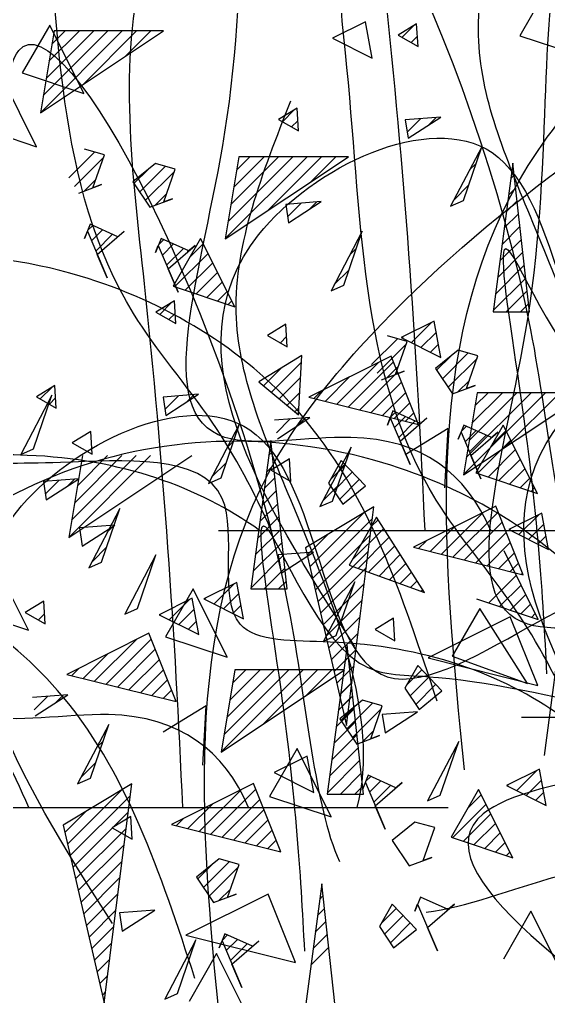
# Model space of a CAD drawing. Header units: millimetres. Extents: x 2837 to 6066, y 1056 to 2217.
# Drawn here: x 2872.41 to 2877.87, y 1877.13 to 1887.23 of the extents above; entities that cross this region are included whole.
import ezdxf

# ---------------------------------------------------------------- set-up
doc = ezdxf.new("R2010")
doc.units = ezdxf.units.MM
doc.layers.add('arredi', color=8, linetype='Continuous', lineweight=30)
doc.layers.add('piante', color=102, linetype='Continuous')

msp = doc.modelspace()

# ---------------------------------------------------------------- linework, layer by layer
at = {"layer": 'arredi'}
for p, q in [((2874.461, 1881.947), (2879.335, 1881.947)), ((2877.589, 1880.018), (2882.463, 1880.018)), ((2871.959, 1879.083), (2876.833, 1879.083))]:
    msp.add_line(p, q, dxfattribs=at)
at = {"layer": 'piante'}
for p, q in [((2877.857, 1887.553), (2877.574, 1887.058)), ((2872.717, 1887.168), (2872.434, 1886.673)), ((2873.071, 1886.461), (2872.717, 1887.168)), ((2875.979, 1887.203), (2875.638, 1887.032)), ((2876.047, 1886.827), (2875.979, 1887.203)), ((2876.507, 1887.182), (2876.317, 1887.065)), ((2876.357, 1887.042), (2876.479, 1887.164)), ((2876.522, 1886.948), (2876.507, 1887.182)), ((2872.621, 1886.262), (2873.467, 1887.108)), ((2872.621, 1886.26), (2873.894, 1887.108)), ((2872.762, 1887.108), (2872.621, 1886.26)), ((2872.651, 1886.44), (2873.319, 1887.108)), ((2872.68, 1886.617), (2873.172, 1887.108)), ((2872.71, 1886.794), (2873.024, 1887.108)), ((2872.74, 1886.972), (2872.876, 1887.108)), ((2873.894, 1887.108), (2872.762, 1887.108)), ((2873.058, 1886.551), (2873.615, 1887.108)), ((2873.501, 1886.846), (2873.763, 1887.108)), ((2876.317, 1887.065), (2876.522, 1886.948)), ((2876.451, 1886.989), (2876.515, 1887.053)), ((2877.574, 1887.058), (2878.211, 1886.846)), ((2875.638, 1887.032), (2876.047, 1886.827)), ((2872.434, 1886.673), (2873.071, 1886.461)), ((2872.582, 1885.911), (2872.228, 1886.618)), ((2875.272, 1886.309), (2875.082, 1886.192)), ((2875.121, 1886.169), (2875.243, 1886.291)), ((2875.287, 1886.075), (2875.272, 1886.309)), ((2875.082, 1886.192), (2875.287, 1886.075)), ((2875.215, 1886.116), (2875.28, 1886.18)), ((2876.756, 1886.217), (2876.39, 1886.188)), ((2876.39, 1886.188), (2876.419, 1885.998)), ((2876.41, 1886.061), (2876.55, 1886.201)), ((2876.419, 1885.998), (2876.756, 1886.217)), ((2876.636, 1886.139), (2876.71, 1886.213)), ((2871.945, 1886.123), (2872.582, 1885.911)), ((2872.914, 1885.589), (2873.181, 1885.855)), ((2873.282, 1885.827), (2873.077, 1885.885)), ((2877.18, 1885.91), (2876.858, 1885.296)), ((2876.99, 1885.355), (2877.18, 1885.91)), ((2872.973, 1885.5), (2873.272, 1885.799)), ((2873.163, 1885.486), (2873.282, 1885.827)), ((2873.809, 1885.739), (2873.575, 1885.549)), ((2874.014, 1885.68), (2873.809, 1885.739)), ((2874.672, 1885.807), (2874.531, 1884.959)), ((2874.531, 1884.959), (2875.804, 1885.807)), ((2874.531, 1884.961), (2875.377, 1885.807)), ((2874.561, 1885.139), (2875.229, 1885.807)), ((2874.59, 1885.316), (2875.081, 1885.807)), ((2874.62, 1885.494), (2874.934, 1885.807)), ((2874.649, 1885.671), (2874.786, 1885.807)), ((2875.804, 1885.807), (2874.672, 1885.807)), ((2874.968, 1885.25), (2875.525, 1885.807)), ((2875.41, 1885.545), (2875.673, 1885.807)), ((2877.055, 1885.671), (2877.121, 1885.737)), ((2877.502, 1885.74), (2877.297, 1884.205)), ((2877.673, 1884.205), (2877.502, 1885.74)), ((2873.587, 1885.531), (2873.733, 1885.677)), ((2873.646, 1885.442), (2873.913, 1885.709)), ((2873.705, 1885.354), (2874.004, 1885.653)), ((2873.895, 1885.34), (2874.014, 1885.68)), ((2873.074, 1885.453), (2873.193, 1885.572)), ((2873.575, 1885.549), (2873.751, 1885.286)), ((2877.481, 1885.584), (2877.516, 1885.618)), ((2873.019, 1885.432), (2873.253, 1885.52)), ((2873.253, 1885.52), (2873.163, 1885.486)), ((2873.806, 1885.306), (2873.925, 1885.425)), ((2876.892, 1885.36), (2877.044, 1885.512)), ((2877.459, 1885.413), (2877.531, 1885.485)), ((2873.751, 1885.286), (2873.985, 1885.373)), ((2873.985, 1885.373), (2873.895, 1885.34)), ((2875.521, 1885.344), (2875.155, 1885.315)), ((2875.174, 1885.188), (2875.314, 1885.328)), ((2875.184, 1885.125), (2875.521, 1885.344)), ((2875.4, 1885.266), (2875.475, 1885.341)), ((2876.858, 1885.296), (2876.99, 1885.355)), ((2877.436, 1885.242), (2877.545, 1885.352)), ((2875.155, 1885.315), (2875.184, 1885.125)), ((2877.413, 1885.072), (2877.56, 1885.219)), ((2873.136, 1885.11), (2873.077, 1884.964)), ((2873.077, 1884.964), (2873.106, 1885.037)), ((2873.106, 1885.037), (2873.311, 1884.555)), ((2873.109, 1885.045), (2873.163, 1885.098)), ((2873.422, 1884.981), (2873.136, 1885.11)), ((2873.149, 1884.937), (2873.264, 1885.052)), ((2873.209, 1884.796), (2873.487, 1885.037)), ((2873.487, 1885.037), (2873.409, 1884.97)), ((2875.945, 1885.037), (2875.623, 1884.423)), ((2875.755, 1884.482), (2875.945, 1885.037)), ((2877.39, 1884.901), (2877.575, 1885.086)), ((2873.193, 1884.833), (2873.366, 1885.006)), ((2873.409, 1884.97), (2873.422, 1884.981)), ((2873.868, 1884.964), (2873.809, 1884.818)), ((2873.841, 1884.898), (2873.895, 1884.952)), ((2874.154, 1884.834), (2873.868, 1884.964)), ((2874.275, 1884.964), (2873.992, 1884.469)), ((2874.629, 1884.257), (2874.275, 1884.964)), ((2877.367, 1884.731), (2877.59, 1884.953)), ((2873.809, 1884.818), (2873.838, 1884.891)), ((2873.838, 1884.891), (2874.043, 1884.408)), ((2873.881, 1884.79), (2873.996, 1884.906)), ((2873.925, 1884.686), (2874.098, 1884.86)), ((2873.941, 1884.65), (2874.219, 1884.891)), ((2874.219, 1884.891), (2874.141, 1884.824)), ((2874.141, 1884.824), (2874.154, 1884.834)), ((2874.164, 1884.769), (2874.303, 1884.908)), ((2875.82, 1884.798), (2875.886, 1884.864)), ((2877.345, 1884.56), (2877.605, 1884.82)), ((2873.311, 1884.555), (2873.209, 1884.796)), ((2874.007, 1884.464), (2874.353, 1884.809)), ((2874.043, 1884.408), (2873.941, 1884.65)), ((2874.118, 1884.427), (2874.402, 1884.711)), ((2875.657, 1884.487), (2875.809, 1884.639)), ((2877.322, 1884.389), (2877.619, 1884.687)), ((2874.229, 1884.39), (2874.451, 1884.612)), ((2877.299, 1884.219), (2877.634, 1884.554)), ((2873.992, 1884.469), (2874.629, 1884.257)), ((2874.34, 1884.353), (2874.501, 1884.514)), ((2875.623, 1884.423), (2875.755, 1884.482)), ((2877.433, 1884.205), (2877.649, 1884.421)), ((2874.005, 1884.318), (2873.815, 1884.201)), ((2874.02, 1884.084), (2874.005, 1884.318)), ((2874.451, 1884.316), (2874.55, 1884.415)), ((2874.562, 1884.279), (2874.599, 1884.317)), ((2873.855, 1884.178), (2873.977, 1884.3)), ((2877.581, 1884.205), (2877.664, 1884.288)), ((2873.815, 1884.201), (2874.02, 1884.084)), ((2873.949, 1884.124), (2874.013, 1884.189)), ((2877.297, 1884.205), (2877.673, 1884.205)), ((2875.156, 1884.078), (2874.966, 1883.961)), ((2875.171, 1883.844), (2875.156, 1884.078)), ((2876.69, 1884.109), (2876.349, 1883.939)), ((2876.453, 1883.887), (2876.662, 1884.096)), ((2876.758, 1883.734), (2876.69, 1884.109)), ((2874.966, 1883.961), (2875.171, 1883.844)), ((2875.1, 1883.884), (2875.164, 1883.949)), ((2876.042, 1883.659), (2876.309, 1883.926)), ((2876.41, 1883.898), (2876.205, 1883.956)), ((2876.349, 1883.939), (2876.758, 1883.734)), ((2876.355, 1883.936), (2876.367, 1883.948)), ((2876.552, 1883.837), (2876.711, 1883.996)), ((2876.101, 1883.571), (2876.4, 1883.87)), ((2876.29, 1883.557), (2876.41, 1883.898)), ((2876.651, 1883.788), (2876.734, 1883.871)), ((2875.32, 1883.754), (2874.876, 1883.481)), ((2875.286, 1883.14), (2875.32, 1883.754)), ((2876.244, 1883.748), (2875.395, 1883.324)), ((2876.527, 1883.041), (2876.244, 1883.748)), ((2876.937, 1883.81), (2876.703, 1883.62)), ((2876.714, 1883.602), (2876.86, 1883.748)), ((2876.749, 1883.739), (2876.756, 1883.746)), ((2876.774, 1883.513), (2877.04, 1883.78)), ((2876.833, 1883.425), (2877.132, 1883.724)), ((2877.141, 1883.751), (2876.937, 1883.81)), ((2877.022, 1883.411), (2877.141, 1883.751)), ((2874.926, 1883.439), (2875.112, 1883.626)), ((2875.006, 1883.372), (2875.316, 1883.682)), ((2875.683, 1883.252), (2876.115, 1883.683)), ((2875.802, 1883.222), (2876.268, 1883.688)), ((2876.201, 1883.523), (2876.32, 1883.643)), ((2876.703, 1883.62), (2876.878, 1883.357)), ((2875.087, 1883.305), (2875.307, 1883.525)), ((2875.565, 1883.281), (2875.819, 1883.536)), ((2875.92, 1883.193), (2876.31, 1883.583)), ((2876.146, 1883.503), (2876.38, 1883.591)), ((2876.38, 1883.591), (2876.29, 1883.557)), ((2872.77, 1883.445), (2872.58, 1883.328)), ((2872.619, 1883.305), (2872.741, 1883.427)), ((2872.785, 1883.211), (2872.77, 1883.445)), ((2874.876, 1883.481), (2875.286, 1883.14)), ((2876.038, 1883.163), (2876.352, 1883.477)), ((2876.878, 1883.357), (2877.112, 1883.444)), ((2876.933, 1883.377), (2877.052, 1883.496)), ((2877.112, 1883.444), (2877.022, 1883.411)), ((2872.74, 1883.344), (2872.418, 1882.73)), ((2872.55, 1882.789), (2872.74, 1883.344)), ((2872.58, 1883.328), (2872.785, 1883.211)), ((2872.714, 1883.251), (2872.778, 1883.316)), ((2874.254, 1883.353), (2873.888, 1883.324)), ((2873.888, 1883.324), (2873.918, 1883.134)), ((2873.908, 1883.196), (2874.048, 1883.336)), ((2873.918, 1883.134), (2874.254, 1883.353)), ((2874.134, 1883.274), (2874.209, 1883.349)), ((2875.168, 1883.238), (2875.298, 1883.369)), ((2875.395, 1883.324), (2876.527, 1883.041)), ((2875.447, 1883.311), (2875.524, 1883.388)), ((2876.156, 1883.133), (2876.395, 1883.372)), ((2877.132, 1883.369), (2876.99, 1882.52)), ((2876.99, 1882.52), (2878.264, 1883.369)), ((2876.991, 1882.523), (2877.837, 1883.369)), ((2877.02, 1882.7), (2877.689, 1883.369)), ((2877.05, 1882.877), (2877.541, 1883.369)), ((2877.079, 1883.055), (2877.393, 1883.369)), ((2877.109, 1883.232), (2877.245, 1883.369)), ((2878.264, 1883.369), (2877.132, 1883.369)), ((2877.427, 1882.811), (2877.985, 1883.369)), ((2875.248, 1883.171), (2875.29, 1883.212)), ((2876.275, 1883.104), (2876.437, 1883.266)), ((2875.405, 1883.113), (2875.039, 1883.084)), ((2875.069, 1882.894), (2875.405, 1883.113)), ((2875.285, 1883.034), (2875.36, 1883.109)), ((2876.263, 1883.181), (2876.205, 1883.035)), ((2876.205, 1883.035), (2876.234, 1883.108)), ((2876.234, 1883.108), (2876.439, 1882.626)), ((2876.237, 1883.116), (2876.29, 1883.169)), ((2876.549, 1883.052), (2876.263, 1883.181)), ((2876.277, 1883.007), (2876.392, 1883.123)), ((2876.336, 1882.867), (2876.614, 1883.108)), ((2876.393, 1883.074), (2876.479, 1883.161)), ((2876.614, 1883.108), (2876.537, 1883.041)), ((2874.678, 1883.046), (2874.357, 1882.432)), ((2874.488, 1882.49), (2874.678, 1883.046)), ((2875.059, 1882.956), (2875.199, 1883.096)), ((2876.321, 1882.904), (2876.494, 1883.077)), ((2876.511, 1883.045), (2876.521, 1883.055)), ((2876.537, 1883.041), (2876.549, 1883.052)), ((2876.995, 1883.035), (2876.937, 1882.889)), ((2876.969, 1882.969), (2877.022, 1883.023)), ((2877.281, 1882.905), (2876.995, 1883.035)), ((2877.403, 1883.035), (2877.12, 1882.54)), ((2877.757, 1882.328), (2877.403, 1883.035)), ((2873.141, 1882.967), (2872.951, 1882.85)), ((2873.156, 1882.733), (2873.141, 1882.967)), ((2876.834, 1882.999), (2876.39, 1882.727)), ((2876.799, 1882.385), (2876.834, 1882.999)), ((2876.937, 1882.889), (2876.966, 1882.962)), ((2876.966, 1882.962), (2877.171, 1882.479)), ((2877.009, 1882.861), (2877.124, 1882.977)), ((2877.053, 1882.757), (2877.226, 1882.93)), ((2877.068, 1882.721), (2877.346, 1882.962)), ((2877.346, 1882.962), (2877.269, 1882.895)), ((2877.269, 1882.895), (2877.281, 1882.905)), ((2877.291, 1882.839), (2877.431, 1882.979)), ((2872.951, 1882.85), (2873.156, 1882.733)), ((2874.553, 1882.807), (2874.619, 1882.873)), ((2875, 1882.876), (2874.795, 1881.341)), ((2875.171, 1881.341), (2875, 1882.876)), ((2875.83, 1882.806), (2875.508, 1882.192)), ((2875.639, 1882.25), (2875.83, 1882.806)), ((2876.439, 1882.626), (2876.336, 1882.867)), ((2877.135, 1882.535), (2877.48, 1882.88)), ((2872.418, 1882.73), (2872.55, 1882.789)), ((2873.055, 1882.72), (2872.914, 1881.872)), ((2872.914, 1881.872), (2874.187, 1882.72)), ((2872.914, 1881.874), (2873.76, 1882.72)), ((2872.944, 1882.052), (2873.612, 1882.72)), ((2872.973, 1882.229), (2873.464, 1882.72)), ((2873.003, 1882.406), (2873.316, 1882.72)), ((2874.979, 1882.719), (2875.014, 1882.754)), ((2877.171, 1882.479), (2877.068, 1882.721)), ((2877.246, 1882.498), (2877.529, 1882.782)), ((2874.39, 1882.496), (2874.542, 1882.648)), ((2874.957, 1882.549), (2875.029, 1882.621)), ((2875.194, 1882.687), (2875.004, 1882.57)), ((2875.209, 1882.453), (2875.194, 1882.687)), ((2875.729, 1882.669), (2875.598, 1882.435)), ((2875.618, 1882.471), (2875.772, 1882.624)), ((2875.704, 1882.567), (2875.77, 1882.633)), ((2875.978, 1882.406), (2875.729, 1882.669)), ((2877.356, 1882.461), (2877.579, 1882.683)), ((2875.004, 1882.57), (2875.209, 1882.453)), ((2875.651, 1882.356), (2875.843, 1882.548)), ((2877.12, 1882.54), (2877.757, 1882.328)), ((2877.467, 1882.424), (2877.628, 1882.585)), ((2873.019, 1882.48), (2872.653, 1882.451)), ((2872.653, 1882.451), (2872.682, 1882.261)), ((2872.673, 1882.323), (2872.813, 1882.463)), ((2872.682, 1882.261), (2873.019, 1882.48)), ((2872.898, 1882.401), (2872.973, 1882.476)), ((2874.357, 1882.432), (2874.488, 1882.49)), ((2874.934, 1882.378), (2875.044, 1882.488)), ((2875.541, 1882.256), (2875.693, 1882.408)), ((2875.598, 1882.435), (2875.744, 1882.216)), ((2875.71, 1882.267), (2875.915, 1882.472)), ((2875.744, 1882.216), (2875.978, 1882.406)), ((2877.578, 1882.387), (2877.677, 1882.486)), ((2874.911, 1882.207), (2875.058, 1882.355)), ((2877.689, 1882.35), (2877.727, 1882.388)), ((2874.888, 1882.037), (2875.073, 1882.222)), ((2875.508, 1882.192), (2875.639, 1882.25)), ((2877.325, 1882.196), (2876.476, 1881.772)), ((2877.608, 1881.489), (2877.325, 1882.196)), ((2873.443, 1882.173), (2873.121, 1881.559)), ((2873.253, 1881.617), (2873.443, 1882.173)), ((2876.066, 1882.191), (2875.359, 1881.767)), ((2875.404, 1881.57), (2875.963, 1882.129)), ((2875.783, 1879.929), (2876.066, 1882.191)), ((2876.764, 1881.7), (2877.195, 1882.131)), ((2876.882, 1881.67), (2877.349, 1882.136)), ((2877.8, 1882.125), (2877.459, 1881.955)), ((2877.563, 1881.903), (2877.772, 1882.112)), ((2877.868, 1881.75), (2877.8, 1882.125)), ((2873.39, 1882.002), (2873.024, 1881.973)), ((2873.053, 1881.783), (2873.39, 1882.002)), ((2873.318, 1881.934), (2873.384, 1882)), ((2874.866, 1881.866), (2875.088, 1882.089)), ((2875.432, 1881.45), (2876.051, 1882.069)), ((2876.093, 1882.082), (2875.81, 1881.587)), ((2876.038, 1881.986), (2876.109, 1882.057)), ((2876.588, 1881.304), (2876.093, 1882.082)), ((2877, 1881.64), (2877.391, 1882.031)), ((2877.662, 1881.853), (2877.821, 1882.012)), ((2873.024, 1881.973), (2873.053, 1881.783)), ((2874.843, 1881.696), (2875.103, 1881.956)), ((2875.376, 1881.69), (2875.594, 1881.908)), ((2875.46, 1881.33), (2876.03, 1881.9)), ((2875.841, 1881.641), (2876.167, 1881.967)), ((2876.646, 1881.729), (2876.9, 1881.983)), ((2877.119, 1881.611), (2877.433, 1881.925)), ((2877.459, 1881.955), (2877.868, 1881.75)), ((2877.465, 1881.952), (2877.477, 1881.964)), ((2874.82, 1881.525), (2875.117, 1881.822)), ((2875.902, 1881.554), (2876.224, 1881.876)), ((2876.527, 1881.759), (2876.605, 1881.836)), ((2877.237, 1881.581), (2877.475, 1881.82)), ((2877.76, 1881.804), (2877.843, 1881.887)), ((2873.155, 1881.623), (2873.307, 1881.775)), ((2873.814, 1881.695), (2873.492, 1881.081)), ((2873.624, 1881.14), (2873.814, 1881.695)), ((2875.443, 1881.722), (2875.077, 1881.693)), ((2875.077, 1881.693), (2875.107, 1881.503)), ((2875.107, 1881.503), (2875.443, 1881.722)), ((2875.359, 1881.767), (2875.783, 1879.929)), ((2875.487, 1881.21), (2876.009, 1881.731)), ((2876.01, 1881.514), (2876.282, 1881.786)), ((2876.119, 1881.475), (2876.339, 1881.696)), ((2876.476, 1881.772), (2877.608, 1881.489)), ((2877.355, 1881.552), (2877.518, 1881.714)), ((2877.764, 1881.027), (2877.41, 1881.734)), ((2877.859, 1881.755), (2877.866, 1881.762)), ((2872.498, 1880.915), (2872.144, 1881.622)), ((2873.121, 1881.559), (2873.253, 1881.617)), ((2874.797, 1881.354), (2875.132, 1881.689)), ((2876.227, 1881.436), (2876.397, 1881.605)), ((2877.474, 1881.522), (2877.56, 1881.608)), ((2874.932, 1881.341), (2875.147, 1881.556)), ((2875.515, 1881.09), (2875.988, 1881.562)), ((2875.81, 1881.587), (2876.588, 1881.304)), ((2876.335, 1881.396), (2876.454, 1881.515)), ((2877.592, 1881.493), (2877.602, 1881.503)), ((2874.65, 1881.408), (2874.308, 1881.238)), ((2874.413, 1881.185), (2874.622, 1881.394)), ((2874.718, 1881.033), (2874.65, 1881.408)), ((2875.079, 1881.341), (2875.162, 1881.423)), ((2875.543, 1880.969), (2875.966, 1881.393)), ((2875.868, 1881.415), (2875.546, 1880.801)), ((2875.677, 1880.86), (2875.868, 1881.415)), ((2876.444, 1881.357), (2876.512, 1881.425)), ((2877.252, 1881.197), (2877.536, 1881.481)), ((2874.198, 1881.342), (2873.915, 1880.847)), ((2874.552, 1880.635), (2874.198, 1881.342)), ((2874.511, 1881.136), (2874.67, 1881.295)), ((2874.795, 1881.341), (2875.171, 1881.341)), ((2876.552, 1881.317), (2876.569, 1881.334)), ((2877.363, 1881.16), (2877.586, 1881.382)), ((2872.655, 1881.214), (2872.464, 1881.097)), ((2872.669, 1880.98), (2872.655, 1881.214)), ((2874.188, 1881.245), (2873.847, 1881.075)), ((2873.952, 1881.022), (2874.161, 1881.231)), ((2874.257, 1880.87), (2874.188, 1881.245)), ((2874.308, 1881.238), (2874.718, 1881.033)), ((2874.314, 1881.235), (2874.326, 1881.247)), ((2875.571, 1880.849), (2875.945, 1881.224)), ((2877.127, 1881.239), (2877.764, 1881.027)), ((2877.474, 1881.123), (2877.635, 1881.284)), ((2877.585, 1881.086), (2877.684, 1881.185)), ((2871.861, 1881.127), (2872.498, 1880.915)), ((2872.464, 1881.097), (2872.669, 1880.98)), ((2872.598, 1881.02), (2872.663, 1881.085)), ((2873.492, 1881.081), (2873.624, 1881.14)), ((2874.05, 1880.973), (2874.209, 1881.132)), ((2874.61, 1881.087), (2874.693, 1881.17)), ((2877.159, 1881.141), (2876.876, 1880.646)), ((2877.654, 1880.363), (2877.159, 1881.141)), ((2877.696, 1881.049), (2877.733, 1881.087)), ((2878.029, 1881.157), (2877.824, 1879.622)), ((2873.847, 1881.075), (2874.257, 1880.87)), ((2873.853, 1881.072), (2873.865, 1881.084)), ((2874.149, 1880.924), (2874.232, 1881.007)), ((2874.709, 1881.038), (2874.716, 1881.045)), ((2875.598, 1880.729), (2875.924, 1881.055)), ((2876.268, 1881.038), (2876.078, 1880.921)), ((2876.283, 1880.804), (2876.268, 1881.038)), ((2877.475, 1881.052), (2876.626, 1880.628)), ((2877.758, 1880.345), (2877.475, 1881.052)), ((2873.742, 1880.884), (2872.893, 1880.459)), ((2874.025, 1880.177), (2873.742, 1880.884)), ((2875.626, 1880.609), (2875.903, 1880.886)), ((2876.078, 1880.921), (2876.283, 1880.804)), ((2873.181, 1880.387), (2873.613, 1880.819)), ((2873.3, 1880.358), (2873.766, 1880.824)), ((2873.915, 1880.847), (2874.552, 1880.635)), ((2874.247, 1880.875), (2874.254, 1880.882)), ((2875.546, 1880.801), (2875.677, 1880.86)), ((2873.418, 1880.328), (2873.808, 1880.719)), ((2875.79, 1880.757), (2875.585, 1879.222)), ((2875.654, 1880.489), (2875.882, 1880.717)), ((2875.96, 1879.222), (2875.79, 1880.757)), ((2873.063, 1880.417), (2873.317, 1880.671)), ((2873.536, 1880.299), (2873.851, 1880.613)), ((2875.769, 1880.6), (2875.803, 1880.635)), ((2876.626, 1880.628), (2877.758, 1880.345)), ((2876.876, 1880.646), (2877.654, 1880.363)), ((2872.945, 1880.446), (2873.022, 1880.524)), ((2873.655, 1880.269), (2873.893, 1880.507)), ((2874.63, 1880.504), (2874.488, 1879.656)), ((2874.488, 1879.656), (2875.762, 1880.504)), ((2874.489, 1879.658), (2875.335, 1880.504)), ((2874.518, 1879.836), (2875.187, 1880.504)), ((2874.548, 1880.013), (2875.039, 1880.504)), ((2874.578, 1880.191), (2874.891, 1880.504)), ((2874.607, 1880.368), (2874.743, 1880.504)), ((2875.762, 1880.504), (2874.63, 1880.504)), ((2874.925, 1879.947), (2875.483, 1880.504)), ((2875.368, 1880.242), (2875.63, 1880.504)), ((2875.682, 1880.369), (2875.861, 1880.548)), ((2875.746, 1880.43), (2875.818, 1880.502)), ((2876.519, 1880.55), (2876.387, 1880.316)), ((2876.407, 1880.352), (2876.561, 1880.505)), ((2876.767, 1880.287), (2876.519, 1880.55)), ((2872.893, 1880.459), (2874.025, 1880.177)), ((2873.773, 1880.24), (2873.935, 1880.402)), ((2875.709, 1880.249), (2875.84, 1880.379)), ((2876.44, 1880.237), (2876.633, 1880.429)), ((2873.891, 1880.21), (2873.977, 1880.296)), ((2875.723, 1880.259), (2875.833, 1880.369)), ((2876.387, 1880.316), (2876.533, 1880.097)), ((2876.499, 1880.148), (2876.704, 1880.353)), ((2876.533, 1880.097), (2876.767, 1880.287)), ((2872.903, 1880.249), (2872.538, 1880.219)), ((2872.557, 1880.092), (2872.697, 1880.232)), ((2872.567, 1880.029), (2872.903, 1880.249)), ((2872.783, 1880.17), (2872.858, 1880.245)), ((2874.009, 1880.181), (2874.02, 1880.191)), ((2875.7, 1880.089), (2875.848, 1880.236)), ((2875.949, 1880.191), (2875.714, 1880.001)), ((2875.737, 1880.129), (2875.818, 1880.21)), ((2876.153, 1880.133), (2875.949, 1880.191)), ((2874.332, 1880.135), (2873.888, 1879.862)), ((2874.298, 1879.521), (2874.332, 1880.135)), ((2875.678, 1879.918), (2875.862, 1880.103)), ((2875.726, 1879.983), (2875.872, 1880.129)), ((2875.786, 1879.895), (2876.052, 1880.162)), ((2875.845, 1879.806), (2876.144, 1880.105)), ((2876.034, 1879.792), (2876.153, 1880.133)), ((2875.714, 1880.001), (2875.89, 1879.738)), ((2875.765, 1880.009), (2875.797, 1880.041)), ((2876.517, 1880.073), (2876.151, 1880.044)), ((2876.151, 1880.044), (2876.181, 1879.854)), ((2876.181, 1879.854), (2876.517, 1880.073)), ((2873.328, 1879.942), (2873.006, 1879.328)), ((2873.137, 1879.386), (2873.328, 1879.942)), ((2875.655, 1879.747), (2875.877, 1879.97)), ((2875.945, 1879.759), (2876.064, 1879.878)), ((2875.632, 1879.577), (2875.892, 1879.837)), ((2875.89, 1879.738), (2876.124, 1879.826)), ((2876.124, 1879.826), (2876.034, 1879.792)), ((2873.202, 1879.702), (2873.268, 1879.769)), ((2875.272, 1879.693), (2874.989, 1879.198)), ((2875.626, 1878.986), (2875.272, 1879.693)), ((2875.609, 1879.406), (2875.907, 1879.704)), ((2876.942, 1879.766), (2876.62, 1879.152)), ((2876.751, 1879.211), (2876.942, 1879.766)), ((2875.377, 1879.615), (2875.036, 1879.444)), ((2875.446, 1879.239), (2875.377, 1879.615)), ((2875.586, 1879.236), (2875.921, 1879.571)), ((2873.039, 1879.392), (2873.191, 1879.544)), ((2877.777, 1879.479), (2877.436, 1879.309)), ((2877.845, 1879.104), (2877.777, 1879.479)), ((2873.006, 1879.328), (2873.137, 1879.386)), ((2875.036, 1879.444), (2875.446, 1879.239)), ((2875.721, 1879.222), (2875.936, 1879.437)), ((2876.007, 1879.416), (2875.949, 1879.27)), ((2875.981, 1879.351), (2876.034, 1879.404)), ((2876.293, 1879.287), (2876.007, 1879.416)), ((2877.54, 1879.256), (2877.749, 1879.465)), ((2873.564, 1879.327), (2872.857, 1878.902)), ((2873.281, 1877.064), (2873.564, 1879.327)), ((2874.823, 1879.331), (2873.974, 1878.907)), ((2874.38, 1878.806), (2874.847, 1879.272)), ((2875.106, 1878.624), (2874.823, 1879.331)), ((2875.869, 1879.222), (2875.951, 1879.304)), ((2875.949, 1879.27), (2875.978, 1879.343)), ((2875.978, 1879.343), (2876.183, 1878.861)), ((2876.021, 1879.243), (2876.136, 1879.358)), ((2876.065, 1879.139), (2876.238, 1879.312)), ((2876.08, 1879.102), (2876.358, 1879.343)), ((2876.358, 1879.343), (2876.281, 1879.276)), ((2876.281, 1879.276), (2876.293, 1879.287)), ((2877.147, 1879.27), (2876.864, 1878.775)), ((2877.501, 1878.563), (2877.147, 1879.27)), ((2877.436, 1879.309), (2877.845, 1879.104)), ((2877.442, 1879.306), (2877.454, 1879.318)), ((2877.639, 1879.207), (2877.798, 1879.366)), ((2872.902, 1878.706), (2873.461, 1879.265)), ((2872.93, 1878.586), (2873.549, 1879.205)), ((2874.262, 1878.835), (2874.694, 1879.267)), ((2874.499, 1878.776), (2874.889, 1879.166)), ((2874.989, 1879.198), (2875.626, 1878.986)), ((2875.585, 1879.222), (2875.96, 1879.222)), ((2876.62, 1879.152), (2876.751, 1879.211)), ((2877.035, 1879.075), (2877.175, 1879.214)), ((2877.738, 1879.158), (2877.821, 1879.241)), ((2874.144, 1878.865), (2874.398, 1879.119)), ((2876.183, 1878.861), (2876.08, 1879.102)), ((2876.879, 1878.77), (2877.224, 1879.116)), ((2877.836, 1879.109), (2877.843, 1879.116)), ((2872.875, 1878.826), (2873.092, 1879.043)), ((2872.958, 1878.466), (2873.528, 1879.036)), ((2873.554, 1878.989), (2873.364, 1878.872)), ((2873.569, 1878.755), (2873.554, 1878.989)), ((2874.025, 1878.894), (2874.103, 1878.972)), ((2874.617, 1878.747), (2874.931, 1879.061)), ((2876.989, 1878.733), (2877.273, 1879.017)), ((2872.857, 1878.902), (2873.281, 1877.064)), ((2872.985, 1878.345), (2873.507, 1878.867)), ((2873.364, 1878.872), (2873.569, 1878.755)), ((2873.974, 1878.907), (2875.106, 1878.624)), ((2874.735, 1878.717), (2874.973, 1878.955)), ((2876.489, 1878.933), (2876.255, 1878.743)), ((2876.694, 1878.875), (2876.489, 1878.933)), ((2876.575, 1878.534), (2876.694, 1878.875)), ((2877.1, 1878.696), (2877.323, 1878.918)), ((2874.854, 1878.688), (2875.016, 1878.85)), ((2876.864, 1878.775), (2877.501, 1878.563)), ((2877.211, 1878.659), (2877.372, 1878.82)), ((2873.013, 1878.225), (2873.486, 1878.698)), ((2874.972, 1878.658), (2875.058, 1878.744)), ((2876.255, 1878.743), (2876.431, 1878.48)), ((2877.322, 1878.622), (2877.421, 1878.721)), ((2875.09, 1878.628), (2875.1, 1878.639)), ((2876.431, 1878.48), (2876.665, 1878.568)), ((2876.665, 1878.568), (2876.575, 1878.534)), ((2877.433, 1878.585), (2877.471, 1878.623)), ((2873.041, 1878.105), (2873.465, 1878.529)), ((2874.468, 1878.553), (2874.234, 1878.363)), ((2874.246, 1878.345), (2874.392, 1878.491)), ((2874.305, 1878.257), (2874.572, 1878.523)), ((2874.364, 1878.168), (2874.663, 1878.467)), ((2874.673, 1878.495), (2874.468, 1878.553)), ((2874.554, 1878.154), (2874.673, 1878.495)), ((2873.069, 1877.985), (2873.443, 1878.36)), ((2874.234, 1878.363), (2874.41, 1878.1)), ((2875.527, 1878.293), (2875.322, 1876.758)), ((2875.697, 1876.758), (2875.527, 1878.293)), ((2873.096, 1877.865), (2873.422, 1878.191)), ((2874.973, 1878.187), (2874.124, 1877.763)), ((2874.41, 1878.1), (2874.644, 1878.188)), ((2874.465, 1878.121), (2874.584, 1878.24)), ((2874.644, 1878.188), (2874.554, 1878.154)), ((2875.256, 1877.48), (2874.973, 1878.187)), ((2875.506, 1878.136), (2875.54, 1878.171)), ((2876.548, 1878.158), (2876.489, 1878.012)), ((2876.834, 1878.029), (2876.548, 1878.158)), ((2876.256, 1878.086), (2876.124, 1877.852)), ((2876.505, 1877.823), (2876.256, 1878.086)), ((2876.489, 1878.012), (2876.518, 1878.085)), ((2876.518, 1878.085), (2876.723, 1877.603)), ((2876.621, 1877.844), (2876.899, 1878.085)), ((2876.899, 1878.085), (2876.821, 1878.018)), ((2873.124, 1877.745), (2873.401, 1878.022)), ((2873.803, 1878.024), (2873.437, 1877.995)), ((2873.437, 1877.995), (2873.466, 1877.805)), ((2873.466, 1877.805), (2873.803, 1878.024)), ((2875.483, 1877.966), (2875.555, 1878.038)), ((2876.144, 1877.888), (2876.298, 1878.042)), ((2876.177, 1877.773), (2876.37, 1877.966)), ((2876.821, 1878.018), (2876.834, 1878.029)), ((2877.687, 1878.012), (2877.404, 1877.517)), ((2878.041, 1877.305), (2877.687, 1878.012)), ((2875.46, 1877.795), (2875.57, 1877.905)), ((2876.236, 1877.684), (2876.442, 1877.89)), ((2873.152, 1877.625), (2873.38, 1877.853)), ((2874.124, 1877.763), (2875.256, 1877.48)), ((2874.527, 1877.778), (2874.468, 1877.632)), ((2874.501, 1877.713), (2874.554, 1877.766)), ((2874.813, 1877.649), (2874.527, 1877.778)), ((2875.437, 1877.625), (2875.585, 1877.772)), ((2876.124, 1877.852), (2876.27, 1877.633)), ((2876.27, 1877.633), (2876.505, 1877.823)), ((2876.723, 1877.603), (2876.621, 1877.844)), ((2873.18, 1877.505), (2873.359, 1877.684)), ((2874.227, 1877.717), (2873.905, 1877.103)), ((2874.037, 1877.161), (2874.227, 1877.717)), ((2874.468, 1877.632), (2874.498, 1877.705)), ((2874.498, 1877.705), (2874.702, 1877.223)), ((2874.54, 1877.605), (2874.656, 1877.72)), ((2874.584, 1877.501), (2874.757, 1877.674)), ((2874.6, 1877.464), (2874.878, 1877.705)), ((2874.878, 1877.705), (2874.801, 1877.638)), ((2874.441, 1877.573), (2874.158, 1877.078)), ((2874.795, 1876.866), (2874.441, 1877.573)), ((2874.801, 1877.638), (2874.813, 1877.649)), ((2875.415, 1877.454), (2875.599, 1877.639)), ((2873.207, 1877.385), (2873.338, 1877.515)), ((2874.702, 1877.223), (2874.6, 1877.464)), ((2873.235, 1877.264), (2873.317, 1877.346)), ((2873.263, 1877.144), (2873.295, 1877.177)), ((2873.905, 1877.103), (2874.037, 1877.161))]:
    msp.add_line(p, q, dxfattribs=at)
for points, knots in [([(2876.594, 1881.947), (2876.516, 1883.729), (2876.32, 1886.65), (2875.771, 1890.796), (2877.675, 1893.351), (2878.334, 1895.138), (2878.611, 1895.89)], [0.2407299, 0.2407299, 0.2407299, 0.2407299, 0.4328981, 0.5526498, 0.6716806, 0.758179, 0.758179, 0.758179, 0.758179]), ([(2874.092, 1879.083), (2874.014, 1880.865), (2873.818, 1883.786), (2873.269, 1887.932), (2875.173, 1890.487), (2875.832, 1892.274), (2876.109, 1893.026)], [0.2407299, 0.2407299, 0.2407299, 0.2407299, 0.4328981, 0.5526498, 0.6716806, 0.758179, 0.758179, 0.758179, 0.758179]), ([(2875.005, 1881.947), (2874.834, 1882.337), (2874.42, 1883.122), (2872.759, 1885.01), (2872.828, 1887.523), (2872.527, 1889.768), (2873.118, 1890.661), (2873.522, 1892.739), (2870.505, 1891.634), (2865.832, 1892.335), (2869.339, 1892.033), (2871.207, 1891.872)], [0.2328916, 0.2328916, 0.2328916, 0.2328916, 0.2785903, 0.3283542, 0.4975357, 0.5333851, 0.5604623, 0.6146557, 0.6998715, 0.8143277, 0.9447021, 0.9447021, 0.9447021, 0.9447021]), ([(2878.133, 1880.018), (2877.962, 1880.408), (2877.548, 1881.193), (2875.887, 1883.081), (2875.955, 1885.594), (2875.654, 1887.839), (2876.246, 1888.732), (2876.649, 1890.81), (2873.632, 1889.705), (2868.959, 1890.406), (2872.467, 1890.104), (2874.335, 1889.943)], [0.2328916, 0.2328916, 0.2328916, 0.2328916, 0.2785903, 0.3283542, 0.4975357, 0.5333851, 0.5604623, 0.6146557, 0.6998715, 0.8143277, 0.9447021, 0.9447021, 0.9447021, 0.9447021]), ([(2877.273, 1881.947), (2877.02, 1882.534), (2876.303, 1883.102), (2873.531, 1882.543), (2874.941, 1886.354), (2874.341, 1892.295), (2877.717, 1885.822), (2877.946, 1881.976), (2878.212, 1881.39)], [0.1652184, 0.1652184, 0.1652184, 0.1652184, 0.2439968, 0.290607, 0.4037059, 0.5374282, 0.7665797, 0.8470085, 0.8470085, 0.8470085, 0.8470085]), ([(2872.503, 1879.083), (2872.333, 1879.473), (2871.919, 1880.258), (2870.257, 1882.146), (2870.326, 1884.659), (2870.025, 1886.903), (2870.616, 1887.797), (2871.02, 1889.874), (2868.003, 1888.77), (2863.33, 1889.471), (2866.838, 1889.169), (2868.705, 1889.008)], [0.2328916, 0.2328916, 0.2328916, 0.2328916, 0.2785903, 0.3283542, 0.4975357, 0.5333851, 0.5604623, 0.6146557, 0.6998715, 0.8143277, 0.9447021, 0.9447021, 0.9447021, 0.9447021]), ([(2878.394, 1881.947), (2878.645, 1882.859), (2877.823, 1884.868), (2876.87, 1887.116), (2877.419, 1888.511), (2877.709, 1889.249)], [0.3121348, 0.3121348, 0.3121348, 0.3121348, 0.4230764, 0.4954075, 0.5763837, 0.5763837, 0.5763837, 0.5763837]), ([(2880.401, 1880.018), (2880.148, 1880.605), (2879.43, 1881.172), (2876.659, 1880.614), (2878.068, 1884.425), (2877.469, 1890.366), (2880.844, 1883.893), (2881.073, 1880.047), (2881.34, 1879.461)], [0.1652184, 0.1652184, 0.1652184, 0.1652184, 0.2439968, 0.290607, 0.4037059, 0.5374282, 0.7665797, 0.8470085, 0.8470085, 0.8470085, 0.8470085]), ([(2874.771, 1879.083), (2874.518, 1879.67), (2873.801, 1880.237), (2871.029, 1879.679), (2872.439, 1883.49), (2871.839, 1889.431), (2875.215, 1882.957), (2875.444, 1879.112), (2875.71, 1878.525)], [0.1652184, 0.1652184, 0.1652184, 0.1652184, 0.2439968, 0.290607, 0.4037059, 0.5374282, 0.7665797, 0.8470085, 0.8470085, 0.8470085, 0.8470085]), ([(2875.892, 1879.083), (2876.143, 1879.995), (2875.321, 1882.003), (2874.368, 1884.251), (2874.917, 1885.647), (2875.207, 1886.384)], [0.3121348, 0.3121348, 0.3121348, 0.3121348, 0.4230764, 0.4954075, 0.5763837, 0.5763837, 0.5763837, 0.5763837]), ([(2874.885, 1881.947), (2874.256, 1882.398), (2873.15, 1882.792), (2871.18, 1882.686), (2871.794, 1884.728), (2869.814, 1884.551), (2868.934, 1884.569), (2868.587, 1884.576)], [0.2685091, 0.2685091, 0.2685091, 0.2685091, 0.3577777, 0.3917289, 0.4387726, 0.5001594, 0.540111, 0.540111, 0.540111, 0.540111]), ([(2878.013, 1880.018), (2877.384, 1880.469), (2876.277, 1880.863), (2874.307, 1880.757), (2874.922, 1882.799), (2872.941, 1882.622), (2872.062, 1882.64), (2871.715, 1882.647)], [0.2685091, 0.2685091, 0.2685091, 0.2685091, 0.3577777, 0.3917289, 0.4387726, 0.5001594, 0.540111, 0.540111, 0.540111, 0.540111]), ([(2876.607, 1878.002), (2877.003, 1878.048), (2878.326, 1878.571), (2880.322, 1878.674), (2881.922, 1878.239), (2882.792, 1878.003)], [0.9001729, 0.9001729, 0.9001729, 0.9001729, 0.9479143, 1.028094, 1.123427, 1.123427, 1.123427, 1.123427])]:
    msp.add_open_spline(points, degree=3, knots=knots, dxfattribs=at)
for points in [[(2877.002, 1879.472), (2877.57, 1885.566), (2878.421, 1886.7), (2882.534, 1889.96)], [(2874.501, 1876.608), (2875.068, 1882.702), (2875.919, 1883.836), (2880.033, 1887.096)], [(2875.868, 1880.748), (2874.875, 1885), (2877.286, 1885.85), (2878.705, 1883.299), (2880.265, 1883.866), (2881.683, 1884.433), (2885.513, 1883.866)], [(2876.719, 1880.181), (2875.3, 1883.157), (2873.031, 1884.574), (2869.627, 1884.433), (2866.648, 1883.016), (2865.417, 1882.964)], [(2877.854, 1880.465), (2877.57, 1883.441), (2877.428, 1884.858), (2878.421, 1883.441), (2879.13, 1883.299), (2881.825, 1882.449), (2881.116, 1882.307), (2879.698, 1881.882), (2882.534, 1878.906)], [(2878.995, 1878.819), (2878.002, 1883.071), (2880.414, 1883.921), (2881.832, 1881.37), (2883.392, 1881.937), (2884.811, 1882.504), (2888.641, 1881.937)], [(2873.366, 1877.884), (2872.373, 1882.135), (2874.784, 1882.986), (2876.203, 1880.435), (2877.763, 1881.002), (2879.181, 1881.568), (2883.011, 1881.002)], [(2879.846, 1878.252), (2878.428, 1881.228), (2876.158, 1882.645), (2872.754, 1882.504), (2869.775, 1881.086), (2868.545, 1881.034)], [(2874.217, 1877.317), (2872.799, 1880.293), (2870.529, 1881.71), (2867.125, 1881.568), (2864.146, 1880.151), (2862.915, 1880.099)], [(2875.352, 1877.6), (2875.068, 1880.576), (2874.926, 1881.994), (2875.919, 1880.576), (2876.628, 1880.435), (2879.323, 1879.584), (2878.614, 1879.443), (2877.196, 1879.017), (2880.033, 1876.041)]]:
    msp.add_spline(points, degree=3, dxfattribs=at)

doc.saveas('drawing.dxf')
